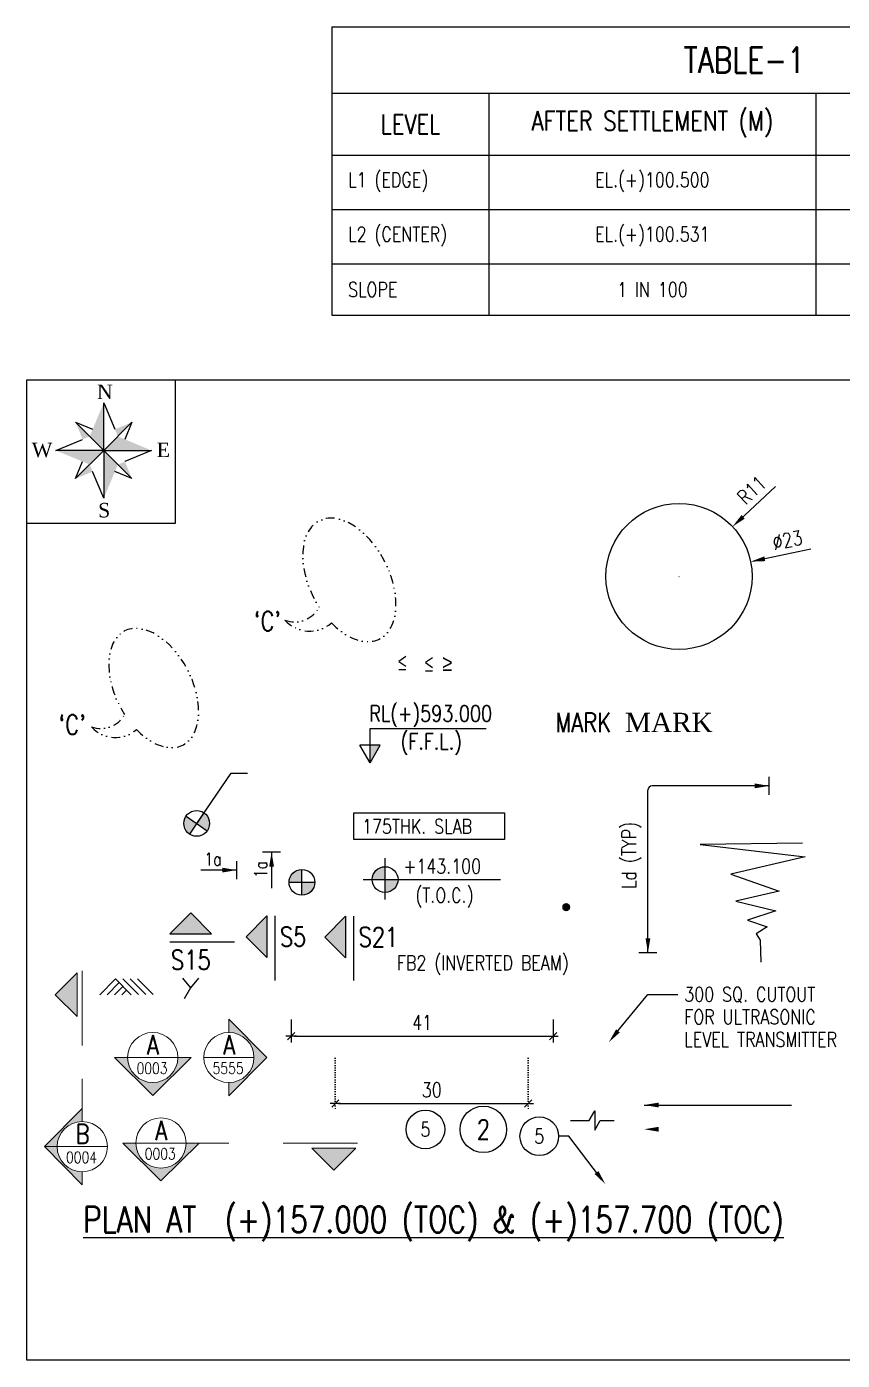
# Model space of a CAD drawing. Header units: inches. Extents: x -34056 to -33843, y -23572 to -23365.
# Drawn here: x -34056.3 to -33929.9, y -23571.7 to -23364.9 of the extents above; entities that cross this region are included whole.
import ezdxf
from ezdxf import colors
from ezdxf.entities.mleader import LeaderData, LeaderLine
from ezdxf.enums import TextEntityAlignment as Align
from ezdxf.math import Vec2, Vec3

# ---------------------------------------------------------------- set-up
doc = ezdxf.new("R2010")
doc.units = ezdxf.units.IN
doc.header["$LTSCALE"] = 9
doc.header["$MEASUREMENT"] = 0
doc.header["$PDMODE"] = 3
for name, pattern in [('ACAD_ISO07W100', [3, 0, -3]), ('CENTER', [2, 1.25, -0.25, 0.25, -0.25]), ('DIVIDE', [1.25, 0.5, -0.25, 0, -0.25, 0, -0.25])]:
    doc.linetypes.add(name, pattern=pattern)
for name, color, linetype in [('1', 8, 'Continuous'), ('1C-GRID', 8, 'CENTER'), ('1D-DIMENSION', 8, 'Continuous'), ('2-STRUCTURE', 1, 'Continuous'), ('3', 3, 'Continuous'), ('3T- TEXT', 3, 'Continuous'), ('5T-SUB TITLE TEXT', 2, 'Continuous'), ('7-HATCH', 9, 'Continuous'), ('C-ANNO-CUTL', 1, 'Continuous'), ('DIM', 8, 'Continuous'), ('Main', 3, 'Continuous')]:
    doc.layers.add(name, color=color, linetype=linetype)
for name, color, linetype, lineweight in [('Reinf_Firm_Bot', 2, 'Continuous', 40), ('SECTION', 3, 'Continuous', 15), ('Shade', 251, 'Continuous', 9), ('TextMedium', 130, 'Continuous', 20)]:
    doc.layers.add(name, color=color, linetype=linetype, lineweight=lineweight)
doc.styles.add('ROMANS', font='ROMANS.shx', dxfattribs={"width": 0.8, "height": 4})
doc.styles.add('ROMANT', font='times.ttf', dxfattribs={"height": 3.5})
doc.styles.get("Standard").update_dxf_attribs({"font": 'arial.ttf'})
doc.dimstyles.new('AJOY', dxfattribs={"dimtxt": 2.25, "dimasz": 0.5, "dimexe": 1, "dimexo": 1, "dimgap": 1, "dimtad": 1, "dimdec": 0, "dimdsep": 46, "dimtxsty": 'ROMANS', "dimblk": 'TICK', "dimcen": 2.5, "dimdle": 1, "dimclrd": 8, "dimclre": 8, "dimclrt": 4, "dimadec": 0, "dimazin": 0, "dimtfac": 1, "dimtdec": 0, "dimtmove": 0, "dimatfit": 3, "dimfxl": 1, "dimarcsym": 0})
doc.dimstyles.new('AJOY-2.25', dxfattribs={"dimscale": 100, "dimtxt": 2.25, "dimasz": 0.5, "dimexe": 1, "dimexo": 1, "dimgap": 1, "dimtad": 1, "dimdec": 0, "dimdsep": 46, "dimtxsty": 'ROMANS', "dimblk": 'TICK', "dimcen": 2.5, "dimdle": 1, "dimclrd": 8, "dimclre": 8, "dimclrt": 4, "dimadec": 0, "dimazin": 0, "dimtfac": 1, "dimtdec": 0, "dimtmove": 0, "dimatfit": 3, "dimfxl": 1, "dimarcsym": 0})
doc.dimstyles.new('AJOY-2.25 DOT', dxfattribs={"dimscale": 100, "dimtxt": 2.25, "dimasz": 0.5, "dimexe": 1, "dimexo": 1, "dimgap": 1, "dimtad": 1, "dimdec": 0, "dimdsep": 46, "dimtxsty": 'ROMANS', "dimblk": 'TICK', "dimcen": 2.5, "dimdle": 1, "dimclrd": 8, "dimclre": 8, "dimclrt": 4, "dimadec": 0, "dimazin": 0, "dimtfac": 1, "dimtdec": 0, "dimtmove": 0, "dimatfit": 3, "dimfxl": 1, "dimarcsym": 0})

# ---------------------------------------------------------------- blocks, each defined once
blk = doc.blocks.new('TICK')
at = {"layer": '1D-DIMENSION', "color": 2}
blk.add_line((-1.125000000000057, -1.125), (1.125000000000285, 1.125), dxfattribs=at)
at = {"layer": '1D-DIMENSION', "color": 1}
blk.add_line((-1.625, 1.110223024625157e-16), (1.625, 0), dxfattribs=at)
blk = doc.blocks.new('*D13')
at = {"layer": 'Defpoints', "color": 0, "transparency": 16777216}
for p in [(-34015.3171456298, -23517.8149420881), (-33974.7171456298, -23517.8149420881), (-33974.7171456298, -23521.41712562411)]:
    blk.add_point(p, dxfattribs=at)
at = {"layer": 'DIM', "color": 8, "lineweight": -2, "transparency": 16777216}
for p, q in [((-34015.3171456298, -23518.8149420881), (-34015.3171456298, -23522.41712562411)), ((-33974.7171456298, -23518.8149420881), (-33974.7171456298, -23522.41712562411)), ((-34014.8171456298, -23521.41712562411), (-33975.2171456298, -23521.41712562411))]:
    blk.add_line(p, q, dxfattribs=at)
at = {"layer": 'DIM', "color": 8, "lineweight": -2, "transparency": 16777216, "xscale": 0.5, "yscale": 0.5, "zscale": 0.5, "rotation": 180}
blk.add_blockref('TICK', (-34015.3171456298, -23521.41712562411), dxfattribs=at)
at = {"layer": 'DIM', "color": 8, "lineweight": -2, "transparency": 16777216, "xscale": 0.5, "yscale": 0.5, "zscale": 0.5}
blk.add_blockref('TICK', (-33974.7171456298, -23521.41712562411), dxfattribs=at)
at = {"layer": 'DIM', "color": 4, "transparency": 16777216, "insert": (-33995.0171456298, -23519.29212562411), "char_height": 2.25, "attachment_point": 5, "style": 'ROMANS', "bg_fill": 3, "box_fill_scale": 1.25, "bg_fill_color": 256, "bg_fill_true_color": 13158600, "bg_fill_transparency": 0}
blk.add_mtext('41', dxfattribs=at)
blk = doc.blocks.new('GRID for A3')
at = {"layer": '2-STRUCTURE'}
blk.add_circle((0, 0), 3, dxfattribs=at)
at = {"layer": '5T-SUB TITLE TEXT', "style": 'ROMANS', "width": 0.8}
blk.add_attdef('GRID', text='', height=2.5, dxfattribs=at).set_placement((0, 0), align=Align.MIDDLE_CENTER)
blk = doc.blocks.new('arrow')
at = {"color": 2, "linetype": 'ByBlock'}
blk.add_solid([(-1.499999999990855, 0.250000000001819), (-1.499999999990855, -0.2499999999982947), (9.166e-12, 1.819e-12)], dxfattribs=at)
blk = doc.blocks.new('Level')
at = {"layer": '7-HATCH'}
h = blk.add_hatch(color=256, dxfattribs=at)
h.dxf.hatch_style = 1
h.paths.add_polyline_path([(0, 0), (-2, 0, -0.4142135623730951), (0, 2)])
h.paths.add_polyline_path([(0, -2), (0, 0), (2, 0, -0.4142135623730951)])
at = {"layer": '1', "color": 1}
blk.add_line((0, -3.089395557122771), (0, 3.317139016355213), dxfattribs=at)
at = {"layer": '1', "color": 2}
blk.add_circle((0, 0), 2, dxfattribs=at)
at = {"layer": 'DIM', "color": 1}
blk.add_line((-3.409296238493031, 0), (17.87999075863809, 0), dxfattribs=at)
at = {"layer": '5T-SUB TITLE TEXT', "style": 'ROMANS', "width": 0.8}
for tag, p in [('+143.100', (2.840045454464416, 0.9459917520071031)), ('(T.O.C)', (4.68891508237175, -3.555325088618702))]:
    blk.add_attdef(tag, p, '', height=0.0225, dxfattribs=at)
blk = doc.blocks.new('*U6')
at = {"layer": '7-HATCH'}
h = blk.add_hatch(color=256, dxfattribs=at)
h.dxf.hatch_style = 1
h.paths.add_polyline_path([(0, -4.547473508864641e-13), (-2.423372988583878, -2.423372988584333), (2.423372988583887, -2.423372988584333)])
at = {"layer": '1', "color": 3}
for p, q in [((-2.423372988583878, -2.423372988583878), (0, 0)), ((2.423372988583887, -2.423372988583878), (0, 0)), ((-2.423372988583878, -2.423372988583878), (2.423372988584106, -2.423372988583878))]:
    blk.add_line(p, q, dxfattribs=at)
at = {"layer": '1', "color": 2}
blk.add_line((-2.423372988583878, -3.360872988583879), (5.07662701141613, -3.360872988583878), dxfattribs=at)
at = {"layer": '5T-SUB TITLE TEXT', "style": 'ROMANS', "width": 0.8}
blk.add_attdef('SECTION', text='', height=2.5, dxfattribs=at).set_placement((7.654042494670958e-17, -2.966988836895098), align=Align.MIDDLE_CENTER)
blk = doc.blocks.new('*U8')
at = {"layer": '7-HATCH'}
h = blk.add_hatch(color=256, dxfattribs=at)
h.dxf.hatch_style = 1
h.paths.add_polyline_path([(4.547473508864641e-13, 0), (2.423372988584333, 2.423372988583878), (2.423372988584333, -2.423372988583878)])
at = {"layer": '1', "color": 3}
for p, q in [((2.423372988583878, 2.423372988583878), (0, 0)), ((2.423372988583878, 2.423372988583878), (2.423372988583878, -2.423372988584106)), ((2.423372988583878, -2.423372988583878), (0, 0))]:
    blk.add_line(p, q, dxfattribs=at)
at = {"layer": '1', "color": 2}
blk.add_line((3.360872988583878, 2.423372988583878), (3.360872988583878, -5.076627011416122), dxfattribs=at)
at = {"layer": '5T-SUB TITLE TEXT', "style": 'ROMANS', "width": 0.799999999999997}
blk.add_attdef('SECTION', text='', height=2.500000000000009, dxfattribs=at).set_placement((3.923910185353998, -8.881784197001252e-16), align=Align.MIDDLE_LEFT)
blk = doc.blocks.new('FGL')
at = {"layer": 'DIM', "color": 1}
for p, q in [((0, 0), (2.439209179687168, -2.439209179687168)), ((1.148322656250457, 0), (3.587531835937625, -2.439209179687168)), ((-2.269304296874907, -0.02734101562600699), (-4.708513476562075, -2.466550195313175)), ((-1.695142968750588, -0.601502343750326), (-3.560190820311618, -2.466550195313175)), ((-1.12098164062445, -1.175663671874645), (-2.425538671874165, -2.48022070312436)), ((-2.269304296874907, -0.02734101562600699), (0.1699048828122613, -2.466550195313175)), ((-0.546820312500131, -1.749825000002602), (-1.290886523436711, -2.493891210939182)), ((-1.134652148437453, -0.01367050781482249), (1.304557031249715, -2.452879687501991))]:
    blk.add_line(p, q, dxfattribs=at)
blk = doc.blocks.new('BAR')
at = {"layer": 'Shade'}
h = blk.add_hatch(dxfattribs=at)
h.set_pattern_fill('ANSI31', color=256, scale=0.6666666666666666, angle=5.466991830874009e-10)
h.set_pattern_definition([(45.00000000054671, (421.1654687630944, 848.8310463652015), (-0.05892556509944121, 0.05892556509831673), [])])
edge = h.paths.add_edge_path()
edge.add_arc((0, 0), 0.5, 0, 360)
at = {"layer": 'Reinf_Firm_Bot', "linetype": 'ByBlock', "lineweight": 30}
blk.add_circle((0, 0), 0.5, dxfattribs=at)
blk = doc.blocks.new('*U14')
at = {"layer": '7-HATCH'}
h = blk.add_hatch(color=256, dxfattribs=at)
h.dxf.hatch_style = 1
h.paths.add_polyline_path([(4.547473508864641e-13, 0), (2.423372988584333, 2.423372988583878), (2.423372988584333, -2.423372988583878)])
at = {"layer": '1', "color": 3}
for p, q in [((2.423372988583878, 2.423372988583878), (0, 0)), ((2.423372988583878, 2.423372988583878), (2.423372988583878, -2.423372988584106)), ((2.423372988583878, -2.423372988583878), (0, 0))]:
    blk.add_line(p, q, dxfattribs=at)
at = {"layer": '1', "color": 2}
blk.add_line((3.360872988583878, 2.423372988583878), (3.360872988583878, -5.076627011416122), dxfattribs=at)
at = {"layer": '5T-SUB TITLE TEXT', "style": 'ROMANS', "width": 0.799999999999997}
blk.add_attdef('SECTION', text='', height=2.500000000000009, dxfattribs=at).set_placement((3.923910185353998, -8.881784197001252e-16), align=Align.MIDDLE_LEFT)
blk = doc.blocks.new('NORTH SYMBOL')
at = {"color": 1}
for p, q in [((0, 2.110027708113194e-10), (-1.309672370553017e-10, 7.410839040228893)), ((-1.309672370553017e-10, 7.410839040228893), (1.724733636787278, 3.28163259493158)), ((0, 2.110027708113194e-10), (-4.366878783002903, 4.366878782777349)), ((-4.366878783002903, 4.366878782777349), (-1.724733637238387, 3.281632594887924)), ((0, 2.110027708113194e-10), (4.366878782551794, 4.366878782922868)), ((4.366878782551794, 4.366878782922868), (3.281632594633265, 1.724733637194731)), ((-7.410839040014253, 8.731149137020111e-11), (-3.281632595033443, 1.724733637074678)), ((0, 2.110027708113194e-10), (-7.410839040014253, 8.731149137020111e-11)), ((0, 2.110027708113194e-10), (-4.366878782857384, -4.366878782777349)), ((0, 2.110027708113194e-10), (7.410839039963321, 3.637978807091713e-10)), ((0, 2.110027708113194e-10), (1.01863406598568e-10, -7.410839039755956)), ((0, 2.110027708113194e-10), (4.366878782704589, -4.366878782628191)), ((7.410839039963321, 3.637978807091713e-10), (3.281632594691473, -1.724733636881865)), ((-4.366878782857384, -4.366878782777349), (-3.281632594960683, -1.724733636991004)), ((1.01863406598568e-10, -7.410839039755956), (-1.724733637165627, -3.281632594786061)), ((4.366878782704589, -4.366878782628191), (1.724733636932797, -3.281632594746043))]:
    blk.add_line(p, q, dxfattribs=at)
for points in [[(-2.182787284255028e-10, 2.182787284255028e-10), (-3.710738383233547e-10, 7.410839040217979), (-2.183439391708816, 2.183439391606953), (-3.710738383233547e-10, 7.410839040217979)], [(-2.183439391708816, 2.183439391606953), (-4.366878783221182, 4.3668787827919), (-3.281632595208066, 1.724733637049212), (-4.366878783221182, 4.3668787827919)], [(4.366878782333515, 4.366878782933782), (2.183439390893909, 2.18343939170154), (4.366878782333515, 4.366878782933782), (1.724733636641758, 3.28163259493158)], [(-2.182787284255028e-10, 2.182787284255028e-10), (7.410839039788698, 3.346940502524376e-10), (2.183439390893909, 2.18343939170154), (7.410839039788698, 3.346940502524376e-10)], [(-2.182787284255028e-10, 2.182787284255028e-10), (-7.410839040188876, 5.820766091346741e-11), (-2.183439391665161, -2.183439391301363), (-7.410839040188876, 5.820766091346741e-11)], [(2.183439391010324, -2.183439391214051), (-1.309672370553017e-10, -7.41083903976687), (-2.182787284255028e-10, 2.182787284255028e-10), (-1.309672370553017e-10, -7.41083903976687)], [(3.28163259451685, -1.724733636914607), (4.366878782471758, -4.366878782639105), (2.183439391010324, -2.183439391214051), (4.366878782471758, -4.366878782639105)], [(-2.183439391665161, -2.183439391301363), (-4.366878783039283, -4.366878782813728), (-1.724733637354802, -3.28163259482244), (-4.366878783039283, -4.366878782813728)]]:
    blk.add_solid(points, dxfattribs=at)
at = {"layer": '3T- TEXT', "style": 'ROMANT'}
for s, p in [('N', (-1.061763305551722, 7.963700344749668)), ('W', (-11.16887863902957, -1.044476399958512)), ('E', (8.196205615684448, -1.035949893575889)), ('S', (-0.8909970201857504, -10.38143928876889))]:
    blk.add_text(s, height=2.25, dxfattribs=at).set_placement(p)
blk = doc.blocks.new('*D22')
at = {"layer": 'Defpoints', "color": 0, "ltscale": 0.01, "transparency": 16777216}
for p in [(-34008.47351121659, -23523.83068647563, 0.0008714391749009565), (-33978.57944801619, -23523.83068647563, 0.0008714391749009565), (-33978.57944801619, -23531.86775669745)]:
    blk.add_point(p, dxfattribs=at)
at = {"layer": 'DIM', "color": 8, "linetype": 'ACAD_ISO07W100', "lineweight": -2, "ltscale": 0.01, "transparency": 16777216}
for p, q in [((-34008.47351121659, -23524.83068647563), (-34008.47351121659, -23532.86775669745)), ((-33978.57944801619, -23524.83068647563), (-33978.57944801619, -23532.86775669745))]:
    blk.add_line(p, q, dxfattribs=at)
at = {"layer": 'DIM', "color": 8, "lineweight": -2, "ltscale": 0.01, "transparency": 16777216}
blk.add_line((-34007.97351121659, -23531.86775669745), (-33979.07944801619, -23531.86775669745), dxfattribs=at)
at = {"layer": 'DIM', "color": 8, "lineweight": -2, "ltscale": 0.01, "transparency": 16777216, "xscale": 0.5, "yscale": 0.5, "zscale": 0.5, "rotation": 180}
blk.add_blockref('TICK', (-34008.47351121659, -23531.86775669745), dxfattribs=at)
at = {"layer": 'DIM', "color": 8, "lineweight": -2, "ltscale": 0.01, "transparency": 16777216, "xscale": 0.5, "yscale": 0.5, "zscale": 0.5}
blk.add_blockref('TICK', (-33978.57944801619, -23531.86775669745), dxfattribs=at)
at = {"layer": 'DIM', "color": 4, "ltscale": 0.01, "transparency": 16777216, "insert": (-33993.52647961638, -23529.74275669745), "char_height": 2.25, "attachment_point": 5, "style": 'ROMANS'}
blk.add_mtext('30', dxfattribs=at)
blk = doc.blocks.new('*U24')
at = {"color": 0, "linetype": 'ByBlock'}
blk.add_lwpolyline([(0, -3.76540346795402), (0, -0.8660000000000037), (-1.5, 0), (1.5, 0), (4.400064535730053e-05, 0.8660000000000037), (-6.344206246989401e-05, 3.024590014941244)], dxfattribs=at)
blk = doc.blocks.new('ROCK SYMBOL')
at = {"layer": 'DIM', "color": 8, "linetype": 'Continuous', "ltscale": 150}
for p, q in [((0, 0), (1.226769030166906, -1.540995552513778)), ((2.453538060333813, 0), (1.226769030166906, -1.540995552513778)), ((1.226769030166906, -1.540995552513778), (0.2305544358096085, -3.236562286605476))]:
    blk.add_line(p, q, dxfattribs=at)
blk = doc.blocks.new('SADSAD')
at = {"layer": '7-HATCH', "color": 135}
for p, q in [((3037208.744201931, 360101.0969685359), (3036834.355135451, 360012.0262120113)), ((3036838.278960752, 360063.4252100038), (3037208.744201931, 360101.0969685359)), ((3036834.355135451, 360012.0262120113), (3037110.74480361, 359981.0723162356)), ((3037110.74480361, 359981.0723162356), (3036942.86157383, 359898.769783849)), ((3036942.86157383, 359898.769783849), (3037104.314555331, 359881.0705224739)), ((3037104.314555331, 359881.0705224739), (3036963.008967089, 359829.1249147882)), ((3036963.008967089, 359829.1249147882), (3037069.269633521, 359807.233160794)), ((3037069.269633521, 359807.233160794), (3037000.704967824, 359775.534226168)), ((3037000.704967824, 359775.534226168), (3037044.384925801, 359754.8027065368)), ((3037044.384925801, 359754.8027065368), (3037032.661745077, 359730.1027302987)), ((3037032.661745077, 359730.1027302987), (3037039.494109144, 359649.8526865193))]:
    blk.add_line(p, q, dxfattribs=at)
blk = doc.blocks.new('*U28')
at = {"layer": 'Shade', "lineweight": 20}
h = blk.add_hatch(color=256, dxfattribs=at)
edge = h.paths.add_edge_path()
edge.add_line((5.93850501657289, 0), (3.895421688495844, 0))
edge.add_ellipse((0, 0), major_axis=(-1.469043511413282e-05, -3.895421694230181), ratio=0.9999999985215015, start_angle=-89.99978392585001, end_angle=90.00021607414959, ccw=False)
edge.add_line((-3.89542168850312, 0), (-5.938505016580166, 0))
edge.add_line((-5.938505016580166, 0), (0, -5.873598224508896))
edge.add_line((0, -5.873598224505258), (5.938505016580166, 3.637978807091713e-12))
at = {"layer": 'SECTION', "lineweight": 20}
for p, q in [((-5.938505016580166, 0), (0, -5.873598224505258)), ((3.461316681386961, 0), (-5.938505016580166, 0)), ((0, -5.873598224505258), (5.93850501657289, 0)), ((5.93850501657289, 0), (3.461316681386961, 0))]:
    blk.add_line(p, q, dxfattribs=at)
at = {"layer": 'SECTION', "lineweight": 20, "extrusion": (0, 0, -0.9999999999999999)}
blk.add_ellipse((0, 0), major_axis=(0.000374369853290941, 3.895421676268271), ratio=0.999999998521502, start_param=4.712292875294484, end_param=10.99547818247407, dxfattribs=at)
at = {"layer": 'DIM', "color": 2, "style": 'ROMANS', "width": 0.8}
for tag, height, p in [('SECTION', 3, (0.0247008827427635, 1.96947212390296, -58.6213418738546)), ('REFERENCE', 1.75, (-0.1132631691143615, -1.6663394815223, -58.6213418738546))]:
    blk.add_attdef(tag, text='', height=height, dxfattribs=at).set_placement(p, align=Align.MIDDLE_CENTER)
blk = doc.blocks.new('A$Cc3db88e7')
at = {"layer": 'Shade', "lineweight": 20}
h = blk.add_hatch(color=256, dxfattribs=at)
edge = h.paths.add_edge_path()
edge.add_line((-4.583838466722682, 0), (-6.626921794799728, 0))
edge.add_ellipse((-10.52234348329557, 0), major_axis=(-1.469043511413286e-05, -3.895421694230199), ratio=0.9999999985215015, start_angle=-89.99978392585001, end_angle=90.00021607414959, ccw=False)
edge.add_line((-14.41776517179869, 0), (-16.46084849987574, 0))
edge.add_line((-16.46084849987574, 0), (-10.52234348329557, -5.873598224508896))
edge.add_line((-10.52234348329557, -5.873598224505258), (-4.583838466715406, 3.637978807091713e-12))
at = {"layer": 'SECTION', "lineweight": 20}
for p, q in [((-16.46084849987574, 0), (-10.52234348329557, -5.873598224505258)), ((0, 0), (-16.46084849987574, 0)), ((-10.52234348329557, -5.873598224505258), (-4.583838466722682, 0))]:
    blk.add_line(p, q, dxfattribs=at)
at = {"layer": 'SECTION', "lineweight": 20, "extrusion": (0, 0, -1)}
blk.add_ellipse((-10.52234348329557, 0), major_axis=(0.000374369853290941, 3.895421676268271), ratio=0.999999998521502, start_param=4.712292875294484, end_param=10.99547818247407, dxfattribs=at)
blk = doc.blocks.new('*U31')
at = {"layer": 'Shade', "lineweight": 20, "extrusion": (0, 0, -1)}
blk.add_hatch(color=256, dxfattribs=at).paths.add_polyline_path([(-8.648175396301198, -0.8055495867438367), (-15.44531382625881, -0.8055495867438367), (-12.04674461128023, -4.204118801722871)], flags=0)
at = {"layer": 'SECTION', "lineweight": 20, "extrusion": (0, 0, -1)}
for p, q in [((15.73281857271739, 0), (4.164529097645286, 0)), ((8.648175396301198, -0.8055495867438367), (12.04674461128023, -4.204118801722871)), ((15.44531382625881, -0.8055495867438367), (8.648175396301198, -0.8055495867438367)), ((12.04674461128023, -4.204118801722871), (15.44531382625881, -0.8055495867438367))]:
    blk.add_line(p, q, dxfattribs=at)
blk.add_blockref('A$Cc3db88e7', (-4.233469631517892, 0))
at = {"layer": 'DIM', "color": 2, "style": 'ROMANS', "width": 0.8}
for tag, height, p in [('SECTION', 3, (-14.7311122320707, 1.96947212390296, -58.6213418738546)), ('REFERENCE', 1.75, (-14.86907628392782, -1.6663394815223, -58.6213418738546))]:
    blk.add_attdef(tag, text='', height=height, dxfattribs=at).set_placement(p, align=Align.MIDDLE_CENTER)
blk = doc.blocks.new('A$C77d2dd2f')
at = {"layer": 'Shade', "lineweight": 20}
h = blk.add_hatch(color=256, dxfattribs=at)
edge = h.paths.add_edge_path()
edge.add_line((-6.501090659432724e-16, 5.93850501657289), (-5.250062930372287e-16, 3.895421688495844))
edge.add_ellipse((-2.86480507929948e-16, 0), major_axis=(-3.895421694230203, -1.469043511437139e-05), ratio=0.9999999985215015, start_angle=269.9997839258504, end_angle=449.99978392585)
edge.add_line((-4.795472282222178e-17, -3.89542168850312), (7.7148050083822e-17, -5.938505016580166))
edge.add_line((7.714805008382203e-17, -5.938505016580166), (-5.873598224508896, 0))
edge.add_line((-5.873598224505258, -3.59654163255897e-16), (3.637978807091713e-12, 5.938505016580166))
at = {"layer": 'SECTION', "lineweight": 20}
for p, q in [((6.443077133173466e-16, 10.52234348329557), (2.385257854600923e-16, 3.895421694257696)), ((-5.873598224505258, -3.59654163255897e-16), (-6.501090659432724e-16, 5.93850501657289)), ((7.714805008382203e-17, -5.938505016580166), (-5.873598224505258, -3.59654163255897e-16)), ((3.895421670508898, -0.0003743698527371974), (-5.873598224505258, -3.59654163255897e-16)), ((-2.385257854600924e-16, -3.895421694257696), (-3.6362855801377e-16, -5.938505016580166))]:
    blk.add_line(p, q, dxfattribs=at)
at = {"layer": 'SECTION', "lineweight": 20, "extrusion": (0, 0, -0.9999999999999999)}
blk.add_ellipse((0, 0), major_axis=(0.000374369853290941, 3.895421676268271), ratio=0.999999998521502, start_param=4.712292875294484, end_param=10.99547818247407, dxfattribs=at)
blk = doc.blocks.new('*U34')
at = {"layer": 'Shade', "lineweight": 20, "extrusion": (0, 0, -1)}
blk.add_hatch(color=256, dxfattribs=at).paths.add_polyline_path([(0.8055495867438368, 7.200732405171948), (0.8055495867438368, 13.99787083512956), (4.204118801722871, 10.59930162015098)], flags=0)
at = {"layer": 'SECTION', "lineweight": 20, "extrusion": (0, 0, -1)}
for p, q in [((-4.204118801722871, 10.59930162015098), (-0.8055495867438368, 13.99787083512956)), ((-0.8055495867438368, 13.99787083512956), (-0.8055495867438368, 7.200732405171948)), ((-5.326949210396698e-17, 14.28537558158814), (-5.326949210396698e-17, 2.717086106516035)), ((-0.8055495867438368, 7.200732405171948), (-4.204118801722871, 10.59930162015098))]:
    blk.add_line(p, q, dxfattribs=at)
at = {"layer": 'Main'}
blk.add_blockref('A$C77d2dd2f', (5.543104048733618e-17, -12.95807798551186), dxfattribs=at)
at = {"layer": 'DIM', "color": 2, "style": 'ROMANS', "width": 0.8}
for tag, height, p in [('SECTION', 3, (0.02470088274276355, -10.9886058616089, -58.6213418738546)), ('REFERENCE', 1.75, (-0.1132631691143615, -14.62441746703416, -58.6213418738546))]:
    blk.add_attdef(tag, text='', height=height, dxfattribs=at).set_placement(p, align=Align.MIDDLE_CENTER)
blk = doc.blocks.new('*U54')
at = {"layer": '7-HATCH'}
h = blk.add_hatch(color=256, dxfattribs=at)
h.dxf.hatch_style = 1
h.paths.add_polyline_path([(1.587713240271114, 2.75), (0, 2.75), (0, 0)])
at = {"layer": '1', "color": 3}
for p, q in [((0, 0), (0, 5.322665247889745)), ((0, 5.322665247889745), (18.01864482753055, 5.322665247889745))]:
    blk.add_line(p, q, dxfattribs=at)
at = {"layer": '1', "color": 2}
for p, q in [((1.587713240271114, 2.75), (-1.587713240271114, 2.75)), ((0, 0), (-1.587713240271114, 2.75)), ((0, 0), (1.587713240271114, 2.75))]:
    blk.add_line(p, q, dxfattribs=at)
at = {"layer": '5T-SUB TITLE TEXT', "style": 'ROMANS', "width": 0.8}
blk.add_attdef('LEVEL', text='', height=2.5, dxfattribs=at).set_placement((9.398431406172222, 7.467398679841793), align=Align.MIDDLE)
blk.add_attdef('MARK', text='', height=2.5, dxfattribs=at).set_placement((9.493093544563465, 3.315350606957518), align=Align.MIDDLE_CENTER)
blk = doc.blocks.new('*U53')
at = {"layer": '1', "color": 163, "linetype": 'DIVIDE', "ltscale": 0.3}
for centre, radius, start, end in [((-8.302039258321118, 0.839480188287884), 4.294478695689964, 249.2102928264278, 331.8273853808908), ((-5.980570935465379, 0.2626004532574413), 5.158439020652078, 221.795768762446, 311.0206526917383)]:
    blk.add_arc(centre, radius, start, end, dxfattribs=at)
blk.add_ellipse((0.1636156155463069, 3.055883104820379), major_axis=(4.669741786005916, -9.162570466739577), ratio=0.6006822508304147, start_param=5.187432163845351, end_param=11.15731780656914, dxfattribs=at)
blk = doc.blocks.new('*U56')
at = {"layer": 'Shade', "lineweight": 20}
h = blk.add_hatch(color=256, dxfattribs=at)
edge = h.paths.add_edge_path()
edge.add_line((3.636285580133245e-16, 5.93850501657289), (2.385257851072807e-16, 3.895421688495844))
edge.add_ellipse((0, 0), major_axis=(3.895421694230186, -1.469043511437136e-05), ratio=0.9999999985215015, start_angle=-89.99978392585001, end_angle=90.00021607414959, ccw=False)
edge.add_line((-2.385257851077262e-16, -3.89542168850312), (-3.636285580137699e-16, -5.938505016580166))
edge.add_line((-3.6362855801377e-16, -5.938505016580166), (5.873598224508896, 0))
edge.add_line((5.873598224505258, -3.59654163255897e-16), (-3.637978807091713e-12, 5.938505016580166))
at = {"layer": 'SECTION', "lineweight": 20}
for p, q in [((5.873598224505258, -3.59654163255897e-16), (3.636285580133245e-16, 5.93850501657289)), ((3.636285580133245e-16, 5.93850501657289), (2.385257854600923e-16, 3.895421694257696)), ((3.895421670508898, -0.0003743698527371974), (-3.895421670508898, 0.0003743698527367204)), ((-3.6362855801377e-16, -5.938505016580166), (5.873598224505258, -3.59654163255897e-16)), ((-2.385257854600923e-16, -3.895421694257696), (-3.6362855801377e-16, -5.938505016580166))]:
    blk.add_line(p, q, dxfattribs=at)
at = {"layer": 'SECTION', "lineweight": 20, "extrusion": (0, 0, -1)}
blk.add_ellipse((0, 0), major_axis=(0.000374369853290941, 3.895421676268271), ratio=0.999999998521502, start_param=4.712292875294484, end_param=10.99547818247407, dxfattribs=at)
at = {"layer": 'DIM', "color": 2, "style": 'ROMANS', "width": 0.8}
for tag, height, p in [('SECTION', 3, (0.0247008827427635, 1.96947212390296, -58.6213418738546)), ('REFERENCE', 1.75, (-0.1132631691143615, -1.6663394815223, -58.6213418738546))]:
    blk.add_attdef(tag, text='', height=height, dxfattribs=at).set_placement(p, align=Align.MIDDLE_CENTER)
blk = doc.blocks.new('*D57')
at = {"layer": 'Defpoints', "color": 0, "transparency": 16777216}
for p in [(-33946.90195944132, -23442.3994325693), (-33955.19446881919, -23450.11601642904)]:
    blk.add_point(p, dxfattribs=at)
at = {"layer": 'DIM', "color": 8, "lineweight": -2, "transparency": 16777216}
for p, q in [((-33940.22965237033, -23436.19052586747), (-33945.80385247822, -23441.37759055724)), ((-33955.19456881919, -23450.11601642903), (-33955.19436881919, -23450.11601642903)), ((-33955.19446881919, -23450.11611642903), (-33955.19446881919, -23450.11591642903))]:
    blk.add_line(p, q, dxfattribs=at)
at = {"layer": 'DIM', "color": 8, "lineweight": -2, "transparency": 16777216, "xscale": 1.5, "yscale": 1.5, "zscale": 1.5, "rotation": 222.939678609584}
blk.add_blockref('arrow', (-33946.90195944132, -23442.3994325693), dxfattribs=at)
at = {"layer": 'DIM', "color": 4, "transparency": 16777216, "insert": (-33943.91530845981, -23436.71748567528), "char_height": 2.25, "attachment_point": 5, "rotation": 42.939678609583936, "style": 'ROMANS'}
blk.add_mtext('R11', dxfattribs=at)
blk = doc.blocks.new('*D58')
at = {"layer": 'Defpoints', "color": 0, "transparency": 16777216}
for p in [(-33944.10046854685, -23447.82810554678), (-33966.28846909147, -23452.4039273113)]:
    blk.add_point(p, dxfattribs=at)
at = {"layer": 'DIM', "color": 8, "lineweight": -2, "transparency": 16777216}
for p, q in [((-33934.75429137125, -23445.90064746649), (-33942.63138381116, -23447.52513683656)), ((-33955.20446881916, -23450.11601642904), (-33955.18446881916, -23450.11601642904)), ((-33955.19446881916, -23450.12601642904), (-33955.19446881916, -23450.10601642904))]:
    blk.add_line(p, q, dxfattribs=at)
at = {"layer": 'DIM', "color": 8, "lineweight": -2, "transparency": 16777216, "xscale": 1.5, "yscale": 1.5, "zscale": 1.5, "rotation": 191.652717674662}
blk.add_blockref('arrow', (-33944.10046854685, -23447.82810554678), dxfattribs=at)
at = {"layer": 'DIM', "color": 4, "transparency": 16777216, "insert": (-33938.38750089618, -23444.48020442086), "char_height": 2.25, "attachment_point": 5, "rotation": 11.652717674662025, "style": 'ROMANS'}
blk.add_mtext('∅23', dxfattribs=at)
blk = doc.blocks.new('Arrow-1')
at = {"color": 2, "linetype": 'ByBlock'}
blk.add_solid([(2.250120649252494, 0.3750201082075364), (2.250120649252494, -0.3750201082111744), (0, 0)], dxfattribs=at)
blk = doc.blocks.new('_TagCircle')
at = {"layer": '2-STRUCTURE', "transparency": 16777216}
blk.add_circle((0, 0), 3, dxfattribs=at)
at = {"layer": '5T-SUB TITLE TEXT', "transparency": 16777216, "style": 'ROMANS', "width": 0.8}
blk.add_attdef('GRID', text='', height=2.25, dxfattribs=at).set_placement((0, 0), align=Align.MIDDLE_CENTER)
blk = doc.blocks.new('SPOT')
at = {"layer": '7-HATCH'}
h = blk.add_hatch(color=256, dxfattribs=at)
h.dxf.hatch_style = 1
h.paths.add_polyline_path([(0, 0), (-1, 0, -0.4142135623730951), (0, 1)])
h.paths.add_polyline_path([(0, -1), (0, 0), (1, 0, -0.4142135623730951)])
at = {"layer": '1', "color": 1}
for p, q in [((-1, 0), (1, 0)), ((0, -1), (0, 1))]:
    blk.add_line(p, q, dxfattribs=at)
at = {"layer": '1', "color": 2}
blk.add_circle((0, 0), 1, dxfattribs=at)
blk = doc.blocks.new('SPOT-1')
at = {"layer": '7-HATCH'}
h = blk.add_hatch(color=256, dxfattribs=at)
h.dxf.hatch_style = 1
h.paths.add_polyline_path([(0, 0), (-2, 0, -0.4142135623730951), (0, 2)])
h.paths.add_polyline_path([(0, -2), (0, 0), (2, 0, -0.4142135623730951)])
at = {"layer": '1', "color": 1}
for p, q in [((-2, 0), (2, 0)), ((0, -2), (0, 2))]:
    blk.add_line(p, q, dxfattribs=at)
at = {"layer": '1', "color": 2}
blk.add_circle((0, 0), 2, dxfattribs=at)
blk = doc.blocks.new('*T72')
at = {"color": 1, "transparency": 16777216}
for p, q in [((0, 0), (127.826904158479, 0)), ((0, 0), (0, -10.33333333333212)), ((127.826904158479, 0), (127.826904158479, -10.33333333333212))]:
    blk.add_line(p, q, dxfattribs=at)
at = {"color": 1, "linetype": 'ByBlock', "transparency": 16777216}
blk.add_line((0, -10.33333333333212), (127.826904158479, -10.33333333333212), dxfattribs=at)
at = {"color": 1, "linetype": 'ByBlock', "lineweight": -2, "transparency": 16777216}
for p, q in [((0, -10.33333333333212), (0, -44.76190476190459)), ((24.32920603924867, -10.33333333333212), (24.32920603924867, -44.76190476190459)), ((75.00663910077856, -10.33333333333212), (75.00663910077856, -44.76190476190459)), ((127.826904158479, -10.33333333333212), (127.826904158479, -44.76190476190459)), ((0, -19.90476190475965), (127.826904158479, -19.90476190475965)), ((0, -28.33333333333212), (127.826904158479, -28.33333333333212)), ((0, -36.76190476190459), (127.826904158479, -36.76190476190459)), ((0, -44.76190476190459), (127.826904158479, -44.76190476190459))]:
    blk.add_line(p, q, dxfattribs=at)
at = {"color": 2, "transparency": 16777216, "attachment_point": 5, "style": 'ROMANS'}
for s, insert, char_height, width in [('TABLE-1', (63.91345207924314, -5.166666666664241), 4, 122.8269041584774), ('LEVEL', (12.16460301962798, -15.11904761904589), 3, 19.32920603924897), ('AFTER SETTLEMENT (M)', (49.66792257001362, -15.11904761904589), 3, 45.67743306152988), ('TO BE CONSTRUCTED (M)', (101.4167716296288, -15.11904761904589), 3, 47.82026505769851)]:
    blk.add_mtext(s, dxfattribs=dict(at, insert=insert, char_height=char_height, width=width))
at = {"color": 3, "transparency": 16777216, "char_height": 2.25, "style": 'ROMANS'}
for s, insert, width, attachment_point in [('L1 (EDGE)', (2.5, -24.11904761904589), 19.32920603924897, 4), ('EL.(+)100.500', (49.66792257001362, -24.11904761904589), 45.67743306152988, 5), ('EL.(+)100.516', (101.4167716296288, -24.11904761904589), 47.82026505769851, 5), ('L2 (CENTER)', (2.5, -32.54761904761835), 19.32920603924897, 4), ('EL.(+)100.531', (49.66792257001362, -32.54761904761835), 45.67743306152988, 5), ('EL.(+)100.560', (101.4167716296288, -32.54761904761835), 47.82026505769851, 5), ('SLOPE', (2.5, -40.76190476190459), 19.32920603924897, 4), ('1 IN 100', (49.66792257001362, -40.76190476190459), 45.67743306152988, 5), ('1 IN 70.54', (101.4167716296288, -40.76190476190459), 47.82026505769851, 5)]:
    blk.add_mtext(s, dxfattribs=dict(at, insert=insert, width=width, attachment_point=attachment_point))
blk = doc.blocks.new('*U11')
at = {"layer": '1D-DIMENSION'}
blk.add_line((0.7270765855042483, -0.6601262888954741), (-2.047329163295196, -0.6601262888954723), dxfattribs=at)
at = {"layer": '3', "style": 'ROMANS', "width": 0.8}
blk.add_attdef('NO', text='', height=2, rotation=89.99999999999993, dxfattribs=at).set_placement((-1.363042635510278, -4.338394532167126, 0.01262702932328948), align=Align.CENTER)
at = {"layer": '1D-DIMENSION'}
blk.add_leader([(-0.6601262888954738, -0.6601262888954732), (-0.6601262888954775, -6.217853227804328)], dimstyle='AJOY', override={"dimscale": 0, "dimtxt": 1.6, "dimasz": 1.5, "dimgap": 1, "dimtad": 0, "dimldrblk": 'arrow', "dimfxl": 1.25, "dimarcsym": 2}, dxfattribs=at)
blk = doc.blocks.new('*U15')
at = {"layer": '1D-DIMENSION'}
blk.add_line((0.7270765855042483, -0.6601262888954722), (-2.047329163295196, -0.6601262888954778), dxfattribs=at)
at = {"layer": '3', "style": 'ROMANS', "width": 0.8}
blk.add_attdef('NO', text='', height=2, rotation=90.00000000000017, dxfattribs=at).set_placement((-1.363042635510284, 3.018141954376177, 0.01262702932328948), align=Align.CENTER)
at = {"layer": '1D-DIMENSION'}
blk.add_leader([(-0.6601262888954738, -0.660126288895475), (-0.6601262888954851, 4.89760065001338)], dimstyle='AJOY', override={"dimscale": 0, "dimtxt": 1.6, "dimasz": 1.5, "dimgap": 1, "dimtad": 0, "dimldrblk": 'arrow', "dimfxl": 1.25, "dimarcsym": 2}, dxfattribs=at)

msp = doc.modelspace()

# ---------------------------------------------------------------- linework, layer by layer
at = {"layer": '1', "color": 163, "linetype": 'DIVIDE', "ltscale": 0.3}
for centre, radius, start, end in [((-34044.79870704958, -23469.55852464072), 4.14401132352145, 249.210292826476, 331.8273853809343), ((-34042.55857694327, -23470.11519200915), 4.977700724125417, 221.7957687624217, 311.0206526916508)]:
    msp.add_arc(centre, radius, start, end, dxfattribs=at)
msp.add_ellipse((-34036.6296667203, -23467.41977872197), major_axis=(4.506126170459609, -8.841537811059435), ratio=0.6006822508304147, start_param=5.187432163845351, end_param=11.15731780656914, dxfattribs=at)
at = {"layer": '1C-GRID', "linetype": 'Continuous'}
for p, q in [((-33960.01225793732, -23508.46353796292), (-33960.01225793732, -23483.24942628727)), ((-33941.21963658588, -23482.59725237423), (-33959.36008402427, -23482.59725237423))]:
    msp.add_line(p, q, dxfattribs=at)
msp.add_arc((-33959.36008402427, -23483.24942628727), 0.6521739130434783, 90, 180, dxfattribs=at)
at = {"layer": '2-STRUCTURE'}
msp.add_lwpolyline([(-34005.583391548, -23486.75597050751), (-33982.2557722583, -23486.75597050751), (-33982.2557722583, -23490.91241355484), (-34005.583391548, -23490.91241355484)], close=True, dxfattribs=at)
at = {"layer": 'DIM', "color": 7}
msp.add_lwpolyline([(-34056.32066490534, -23419.61921087628), (-34033.27673417128, -23419.61921087628), (-34033.27673417128, -23441.92218679096), (-34056.32066490534, -23441.92218679096)], close=True, dxfattribs=at)
at = {"layer": 'DIM'}
msp.add_circle((-33955.19446881916, -23450.11601642904), 11.32746124456789, dxfattribs=at)

# ---------------------------------------------------------------- block references
for name, p in [('*T72', (-34008.99536380693, -23364.8618570387)), ('NORTH SYMBOL', (-34044.3688961659, -23430.58416136194)), ('*U15', (-33959.35213164843, -23507.80341167403))]:
    msp.add_blockref(name, p)
for name, p, values in [('*U54', (-34003.08617400153, -23479.01913039087), {'MARK': '(F.F.L.)', 'LEVEL': 'RL(+)593.000'}), ('*U34', (-34047.70724704883, -23525.58275069032, 58.6213418738546), {'SECTION': 'B', 'REFERENCE': '0004'}), ('*U28', (-34036.77064068047, -23524.72003554596, 58.6213418738546), {'SECTION': 'A', 'REFERENCE': '0003'}), ('*U31', (-34020.74656990373, -23537.9865554469, 58.6213418738546), {'REFERENCE': '0003', 'SECTION': 'A'})]:
    msp.add_blockref(name, p).add_auto_attribs(values)
at = {"rotation": 270}
msp.add_blockref('*U11', (-33940.55951029699, -23483.25737866312), dxfattribs=at)
ref = msp.add_blockref('*U11', (-34023.10302112722, -23496.32004239254), dxfattribs=dict(rotation=270))
ref.add_attrib('NO', '1a', dxfattribs={"layer": '3', "height": 2, "style": 'ROMANS', "width": 0.8}).set_placement((-34027.44141565938, -23494.95699975704, 1.894054398493416), align=Align.CENTER)
ref = msp.add_blockref('*U11', (-34017.69400129015, -23492.2209263453))
ref.add_attrib('NO', '1a', dxfattribs={"layer": '3', "height": 2, "rotation": 90.00000000000007, "style": 'ROMANS', "width": 0.8}).set_placement((-34019.05704392566, -23495.56884468699, 1.894054398493416), align=Align.CENTER)
ref = msp.add_blockref('*U6', (-34030.88278229836, -23502.30582201434), dxfattribs=dict(xscale=1.333333333333333, yscale=1.333333333333333, zscale=1.333333333333333))
ref.add_attrib('SECTION', 'S15', dxfattribs={"layer": '5T-SUB TITLE TEXT', "height": 3, "style": 'ROMANS', "width": 0.8}).set_placement((-34030.88278229836, -23509.59514046353), align=Align.MIDDLE_CENTER)
ref = msp.add_blockref('*U8', (-34022.32080287545, -23506.00308154232), dxfattribs=dict(xscale=1.333333333333333, yscale=1.333333333333333, zscale=1.333333333333333))
ref.add_attrib('SECTION', 'S5', dxfattribs={"layer": '5T-SUB TITLE TEXT', "height": 3, "style": 'ROMANS', "width": 0.8}).set_placement((-34017.0889226283, -23506.00308154232), align=Align.MIDDLE_LEFT)
ref = msp.add_blockref('*U14', (-34010.11778362423, -23506.03483718998), dxfattribs=dict(xscale=1.333333333333333, yscale=1.333333333333333, zscale=1.333333333333333))
ref.add_attrib('SECTION', 'S21', dxfattribs={"layer": '5T-SUB TITLE TEXT', "height": 3, "style": 'ROMANS', "width": 0.8}).set_placement((-34004.88590337709, -23506.03483718998), align=Align.MIDDLE_LEFT)
at = {"layer": '1'}
ref = msp.add_blockref('GRID for A3', (-33994.50828652074, -23535.8697876822), dxfattribs=at)
ref.add_attrib('GRID', '5', dxfattribs={"layer": '5T-SUB TITLE TEXT', "height": 2.25, "style": 'ROMANS', "width": 0.8000000000000002}).set_placement((-33994.50828652074, -23535.8697876822), align=Align.MIDDLE_CENTER)
at = {"layer": '1', "xscale": 1.2, "yscale": 1.2, "zscale": 1.2}
msp.add_blockref('GRID for A3', (-33985.52756024837, -23535.86890685351), dxfattribs=at).add_auto_attribs({'GRID': '2'})
at = {"layer": 'C-ANNO-CUTL', "color": 1, "rotation": 270}
msp.add_blockref('*U24', (-33968.27037980413, -23534.49027925436), dxfattribs=at)
at = {"layer": 'DIM'}
for name, p in [('*U53', (-34006.46522632968, -23453.70467951825)), ('SPOT-1', (-34013.65278878373, -23497.55325625044, 2.725280727900582)), ('BAR', (-33972.67285481162, -23501.40388944638)), ('FGL', (-34040.29776646522, -23512.50908693403)), ('ROCK SYMBOL', (-34032.16368693047, -23512.39920458834)), ('Arrow-1', (-33960.60118094084, -23535.84915328429))]:
    msp.add_blockref(name, p, dxfattribs=at)
at = {"layer": 'DIM', "color": 8, "xscale": -0.0425730171203613, "yscale": 0.04257301712036133, "zscale": 0.04257301712036133, "rotation": 6.660317836664014}
msp.add_blockref('SADSAD', (96256.67593936878, -23721.87579781952), dxfattribs=at)
at = {"layer": 'DIM'}
ref = msp.add_blockref('Level', (-34000.75835763526, -23497.12778607489), dxfattribs=at)
ref.add_attrib('+143.100', '+143.100', (-33997.91831218079, -23496.18179432288), dxfattribs={"layer": '5T-SUB TITLE TEXT', "height": 2.25, "style": 'ROMANS', "width": 0.7999999999999999})
ref.add_attrib('(T.O.C)', '(T.O.C.)', (-33996.06944255289, -23500.6831111635), dxfattribs={"layer": '5T-SUB TITLE TEXT', "height": 2.25, "style": 'ROMANS', "width": 0.7999999999999999})
msp.add_blockref('*U56', (-34024.97787433313, -23524.72003554596, 58.6213418738546), dxfattribs=at).add_auto_attribs({'REFERENCE': '5555', 'SECTION': 'A'})

# ---------------------------------------------------------------- texts
at = {"layer": '1D-DIMENSION', "color": 3, "style": 'ROMANS', "width": 0.8}
msp.add_text('Ld (TYP)', height=2.25, rotation=90, dxfattribs=at).set_placement((-33961.81519561153, -23498.57937944526))
at = {"layer": '3T- TEXT', "color": 3, "style": 'ROMANS', "width": 0.8}
for s, p in [('≤', (-33998.91670264702, -23464.56951661412)), ('FB2 (INVERTED BEAM)', (-33998.91670264702, -23511.17196498349))]:
    msp.add_text(s, height=2.25, dxfattribs=at).set_placement(p)
at = {"layer": '3T- TEXT', "color": 2, "style": 'ROMANS', "width": 0.8}
msp.add_text('175THK. SLAB', height=2.25, dxfattribs=at).set_placement((-34004.33646034581, -23489.99237151691))
at = {"layer": '3T- TEXT', "color": 3, "insert": (-33994.7834722476, -23462.31951661412), "char_height": 2.25, "width": 5.499291871560526, "attachment_point": 1, "style": 'ROMANS'}
msp.add_mtext('≤ {\\fArial|b0|i0|c0|p34;\\H1.08333x;\\C256;≥}', dxfattribs=at)
at = {"layer": '5T-SUB TITLE TEXT', "style": 'ROMANS', "width": 0.8}
for s, height, p in [('MARK', 3, (-33974.36465026182, -23474.26369333802)), ('%%UPLAN AT  (+)157.000 (TOC) & (+)157.700 (TOC)', 4, (-34047.584270078, -23551.84656953126))]:
    msp.add_text(s, height=height, dxfattribs=at).set_placement(p)
at = {"layer": '5T-SUB TITLE TEXT', "style": 'ROMANT'}
msp.add_text('MARK', height=3, dxfattribs=at).set_placement((-33963.57446217065, -23474.26369333802))
at = {"layer": 'TextMedium', "color": 2, "style": 'ROMANS', "width": 0.8}
for p in [(-34021.11920104474, -23458.54864794661), (-34051.39444347972, -23474.59995517012, 0.6644560431565409)]:
    msp.add_text("`C'", height=3, dxfattribs=at).set_placement(p)

# ---------------------------------------------------------------- dimensions: what is measured, and where the dimension line sits
at = {"layer": 'DIM'}
dim = msp.add_radius_dim(center=(-33955.19446881919, -23450.11601642904), mpoint=(-33946.90195944132, -23442.3994325693), dimstyle='AJOY-2.25 DOT', override={"dimasz": 1.5, "dimexe": 1, "dimexo": 1, "dimblk2": 'arrow', "dimsah": 1, "dimcen": 0.0001, "dimse1": 0, "dimsd1": 0, "dimsd2": 0}, dxfattribs=at)
dim.commit()
dim.dimension.update_dxf_attribs({"geometry": '*D57', "text_midpoint": (-33942.46769894272, -23438.27313720633)})
dim = msp.add_diameter_dim_2p(p1=(-33966.28846909147, -23452.4039273113), p2=(-33944.10046854685, -23447.82810554678), dimstyle='AJOY-2.25 DOT', override={"dimasz": 1.5, "dimblk1": 'TICK', "dimblk2": 'arrow', "dimsah": 1, "dimcen": 0.01}, dxfattribs=at)
dim.commit()
dim.dimension.update_dxf_attribs({"geometry": '*D58', "text_midpoint": (-33937.95829522336, -23446.56140779641)})
dim = msp.add_linear_dim(base=(-33974.7171456298, -23521.41712562411), p1=(-34015.3171456298, -23517.8149420881), p2=(-33974.7171456298, -23517.8149420881), dimstyle='AJOY-2.25', override={"dimscale": 0, "dimtix": 0, "dimtofl": 1, "dimtmove": 0, "dimatfit": 1, "dimfxl": 75, "dimtfill": 1, "dimarcsym": 1}, dxfattribs=at)
dim.commit()
dim.dimension.update_dxf_attribs({"geometry": '*D13', "text_midpoint": (-33995.0171456298, -23519.29212562411)})
at = {"layer": 'DIM', "ltscale": 0.01}
dim = msp.add_linear_dim(base=(-33978.57944801619, -23531.86775669745), p1=(-34008.47351121659, -23523.83068647563, 0.0008714391749009565), p2=(-33978.57944801619, -23523.83068647563, 0.0008714391749009565), dimstyle='AJOY-2.25 DOT', override={"dimscale": 0, "dimtix": 0, "dimtofl": 1, "dimtmove": 0, "dimatfit": 3}, dxfattribs=at)
dim.commit()
dim.dimension.update_dxf_attribs({"geometry": '*D22', "text_midpoint": (-33993.52647961638, -23529.74275669745)})

# ---------------------------------------------------------------- leaders
at = {"layer": '3T- TEXT'}
ml = msp.add_multileader_mtext('Standard', dxfattribs=at)
ml.set_content('300 SQ. CUTOUT \\PFOR ULTRASONIC \\PLEVEL TRANSMITTER', color=3, style='ROMANS')
ml.set_leader_properties(color=8)
ml.set_arrow_properties(name='arrow')
ml.build(insert=Vec2(0, 0))
ml.multileader.update_dxf_attribs({"dogleg_length": 1, "arrow_head_size": 1.5})
ctx = ml.context
ctx.base_point, ctx.char_height, ctx.arrow_head_size, ctx.landing_gap_size, ctx.plane_origin = Vec3(-33955.37032806419, -23514.92483179013), 2.25, 1.5, 1, Vec3(-33977.4441671875, -23493.65800507072)
notes = []
notes.append((ctx, [(0, (1, 1, 0), (-33956.37032806419, -23514.92483179013), (1, 0), 1, [(0, [(-33966.07382801911, -23522.33927286968), (-33960.03136372203, -23514.92483179013)], 0, [])])]))
ctx.mtext.insert, ctx.mtext.line_spacing_factor, ctx.mtext.flow_direction = Vec3(-33954.37032806419, -23513.79983179013), 0.9333333333333333, 5
at = {"layer": '5T-SUB TITLE TEXT', "lineweight": 20}
ml = msp.add_multileader_block('Standard', dxfattribs=at)
ml.set_content('_TagCircle', color=256)
ml.set_attribute('GRID', '5', width=0)
ml.set_leader_properties(color=8)
ml.set_arrow_properties(name='arrow')
ml.build(insert=Vec2(0, 0))
ml.multileader.update_dxf_attribs({"dogleg_length": 15, "arrow_head_size": 1.5})
ctx = ml.context
ctx.base_point, ctx.arrow_head_size, ctx.plane_origin = Vec3(-33979.8529925795, -23536.93044662364), 1.5, Vec3(-33924.94568877608, -23568.9285607077)
notes.append((ctx, [(0, (1, 1, 0), (-33972.26241841319, -23536.93044662364), (-1, 0), 1.590574166315491, [(0, [(-33966.62273347397, -23544.34676380981)], 0, [])])]))
ctx.block.insert = Vec3(-33976.8529925795, -23536.93044662364)
at = {"layer": 'DIM'}
for points, dimstyle, override in [([(-34029.96926783175, -23488.41560571588), (-34024.61664324683, -23480.6020216977), (-34022.08118689014, -23480.6020216977)], 'AJOY-2.25 DOT', {"dimscale": 0, "dimasz": 2, "dimgap": 1, "dimtad": 0, "dimldrblk": 'SPOT'}), ([(-33960.59009798434, -23532.08810475927), (-33937.75972314751, -23532.08810475927)], 'AJOY', {"dimscale": 0, "dimasz": 1.5, "dimgap": 1, "dimtad": 0, "dimldrblk": 'arrow', "dimfxl": 1.25, "dimfxlon": 1})]:
    msp.add_leader(points, dimstyle=dimstyle, override=override, dxfattribs=at)
for ctx, leaders in notes:
    for number, flags, end, landing, length, lines in leaders:
        leader = LeaderData()
        leader.index, (leader.has_last_leader_line, leader.has_dogleg_vector, leader.attachment_direction) = number, flags
        leader.last_leader_point, leader.dogleg_vector, leader.dogleg_length = Vec3(end), Vec3(landing), length
        for number, points, colour, breaks in lines:
            line = LeaderLine()
            line.index, line.vertices, line.color, line.breaks = number, Vec3.list(points), colors.encode_raw_color(colour), breaks
            leader.lines.append(line)
        ctx.leaders.append(leader)

# ---------------------------------------------------------------- next in the draw order: linework, layer by layer
msp.add_lwpolyline([(-34056.32066490534, -23419.61921087628), (-33843.13138760255, -23419.61921087628), (-33843.13138760255, -23571.68043106205), (-34056.32066490534, -23571.68043106205)], close=True, dxfattribs=at)

doc.saveas('drawing.dxf')
